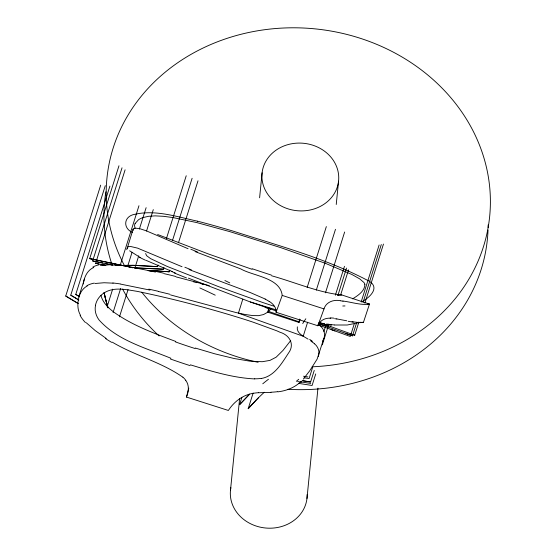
<?xml version="1.0" encoding="UTF-8"?>
<svg xmlns="http://www.w3.org/2000/svg" width="556" height="556" viewBox="0 0 556 556"><rect width="100%" height="100%" fill="white"/><g stroke="black" fill="none" stroke-linecap="round" stroke-linejoin="round"><path stroke-width="0.83" d="M330.73 318.275C325.309 317.587 319.742 320.506 317.872 325.767L276.082 312.257L282.212 295.417C280.196 277.555 253.327 276.13 240.741 268.909L195.08 251.59M276.082 312.257C276.561 307.524 272.975 303.652 269.201 301.352M145.63 253.536L146.603 255.684L150.593 258.637L167.015 266.359L218.48 286.611L262.627 302.471A108.093 13.976 17.6 0 0 271.078 305.251L273.927 306.168M230.511 490.072L239.608 398.68M259.61 197.79L262.098 172.784M306.968 498.496L317.956 388.137M336.241 204.49L338.555 181.207A38.461 33.874 5.7 0 0 284.512 145.741A38.461 33.874 5.7 0 0 277.91 204.038A38.461 33.874 5.7 0 0 338.555 181.207M188.088 248.727L146.284 230.823L139.945 228.725L135.657 228.162L133.933 228.426L133.072 229.197L127.303 248.101M133.072 229.197L133.079 229.802M83.289 283.977C84.123 277.333 87.216 270.195 93.783 267.464M297.335 326.845C296.244 333.364 303.708 336.241 308.059 339.139M299.767 319.45L298.919 322.438L267.784 312.173L263.551 314.55L258.582 315.662L252.639 315.586L244.543 314.376L236.098 312.569L170.636 294.958M269.167 307.996L268.534 311.374L271.05 308.795M95.535 305.293C94.388 310.38 95.924 315.773 99.003 319.902C117.511 340.62 146.033 348.063 170.935 358.279M298.919 322.438L299.594 319.061M268.701 307.989L267.784 312.173L268.506 311.402L299.33 321.903L300.011 319.318M258.596 392.689A56.698 28.043 20 0 0 254.099 393.175C243.354 394.565 234.139 401.508 228.363 410.46L186.448 397.067L188.769 388.13M84.331 279.147C81.544 290.51 73.746 303.944 80.648 315.53M79.008 296.953C80.238 292.414 83.018 288.126 87.292 285.958M242.777 299.184L238.448 313.167L268.27 323.835L303.222 336.248L307.614 322.258M303.326 379.116L309.734 370.776L317.149 359.072L323.828 338.514C325.733 334.031 323.842 328.832 320.214 325.816M65.733 296.035L78.076 303.451L65.733 296.035L100.692 185.155M78.598 299.851L70.758 295.187L105.292 185.641M79.633 296.695L75.755 294.409L109.893 186.128M104.695 261.73L89.69 258.63L118.97 165.778M112.896 265.115L92.664 260.959L122.035 167.808M105.668 265.33L95.632 263.315L125.1 169.83M107.19 306.502L112.659 289.155M120.214 265.205L138.958 205.734M113.076 312.5L120.624 288.564M127.651 266.275L132.071 252.25M139.361 229.135L146.124 207.68M119.471 316.864L128.054 289.641M134.823 268.194L138.722 255.816M146.527 231.067L153.289 209.619M115.627 265.455L134.26 265.344L157.577 266.63L158.099 264.983M166.432 238.545L186.225 175.759M135.066 267.867L163.45 269.194L163.971 267.54M172.569 240.268L192.112 178.281M169.844 270.112L169.323 271.759L153.88 270.862M178.448 242.819L197.999 180.804M249.568 394.183L239.56 404.698L241.902 397.276M264.26 392.279A256.128 63.419 -63 0 0 258.575 397.651A186.19 53.584 -66.4 0 0 248.184 408.716L253.126 393.05M307.141 287.48L326.337 226.591M316.301 290.156L335.49 229.294M325.462 292.831L344.644 231.998M312.722 367.043L309.087 378.587L304.153 377.774M323.919 331.543L326.261 324.113M335.372 295.208L344.484 266.303M302.617 380.714L310.602 381.979L314.244 370.435M322.306 344.852L328.818 324.211M337.93 295.319L346.513 268.075M315.725 373.931L312.09 385.475L298.502 383.369M330.834 326.024L331.355 324.37M340.731 294.631L348.549 269.841M354.436 323.293L350.273 336.484L331.133 329.541M361.192 301.859L379.122 244.994M318.866 323.696L352.504 335.845L356.667 322.654M363.151 302.082L381.298 244.529M327.811 325.517L323.967 324.134L354.728 335.233L358.884 322.042M364.847 303.145L383.473 244.056M318.261 356.472C320.138 351.997 318.227 346.826 314.599 343.844M317.872 325.767L324.009 308.907C326.094 301.783 334.052 299.274 340.731 300.768M186.448 397.067C188.741 391.792 189.485 385.162 185.711 380.353M323.828 338.514L322.695 341.127M127.275 247.51L128.45 246.655L130.889 246.551L137.638 248.15L182.034 266.72M135.129 223.449L138.493 219.78A288.119 42.59 17.5 0 1 143.128 217.535L148.66 216.284L155.27 215.867L163.547 216.312L173.166 217.598L196.977 222.629L230.031 231.699L281.065 247.74L325.204 263.245L351.885 274.476L359.676 278.862L363.881 282.462A86.062 12.718 17.5 0 1 364.854 284.297M290.705 340.557L283.053 350.363L276.151 357.181L269.959 360.399L262.217 361.72L249.957 361.171L234.208 358.53L214.741 353.804L195.267 348.035M248.184 408.716L258.575 397.651M239.56 404.698L249.477 394.267M301.387 381.138C295.187 387.393 286.604 390.778 277.965 391.834M361.678 301.894C371.297 296.515 381.36 286.111 366.07 279.571C323.891 257.845 277.625 245.425 232.616 230.969A172.659 25.52 17.5 0 0 213.629 225.493L209.112 224.249A121.736 17.994 17.5 0 0 197.595 221.205M352.608 298.871C357.814 295.597 364.945 291.135 364.868 284.304M337.617 295.472L341.787 294.951L369.406 304.056M261.355 378.476C274.483 376.238 281.753 363.325 288.467 353.136C295.021 344.546 289.683 335.032 279.925 332.224A26.118 4.49 17.3 0 0 276.527 330.702L253.175 322.195A108.093 17.973 17.4 0 0 244.716 319.422C209.271 308.302 173.291 298.774 136.901 291.302C126.302 289.669 114.091 286.639 104.34 292.776A270.974 70.82 31.8 0 0 95.465 305.251M100.483 265.511L109.567 264.753L120.124 265.316M95.034 283.497L104.09 282.747L113.146 283.164M361.066 322.202L347.229 325.003L334.51 325.003M270.522 308.615L266.484 307.878M115.099 265.504L132.884 265.302L157.577 266.63M258.637 392.738L271.029 392.404M367.419 303.847L369.302 304M134.67 267.867L163.45 269.194M148.111 270.654L166.793 271.585M254.745 378.914C232.7 377.878 211.398 371.193 190.409 364.84M148.389 270.654L153.192 270.828M126.455 266.185L149.119 270.682L162.602 271.314M163.436 271.37L169.323 271.759L167.634 271.641M362.7 322.195L363.332 322.334M330.424 324.551L326.9 324.051M342.864 301.039C351.656 302.096 360.622 305.348 369.448 304.16L363.409 322.452L359.954 322.661L352.052 321.729M318.713 322.744L324.419 323.661M302.638 380.721L310.602 381.979M336.679 318.901L346.722 320.784M120.958 284.185L150.002 290.086M95.632 263.315L98.349 263.857M101.067 264.399L105.828 265.365M92.664 260.959L102.95 263.051M89.69 258.63L93.783 259.471M91.059 258.908L92.421 259.193M95.145 259.749L114.918 263.885M105.89 263.655L111.777 264.871M103.333 261.445L110.157 262.877M108.795 262.592L112.659 263.405M113.792 263.641L119.45 264.844M149.119 270.682L155.506 272.058M111.527 263.162L121.722 265.33M118.317 264.6L123.988 265.817M120.589 265.087L132.995 267.77M125.121 266.06L127.394 266.546L126.261 266.303M128.526 266.797L129.666 267.04M131.536 267.45L132.787 267.721M176.134 276.902L205.734 284.686M197.602 221.212C177.051 216.777 155.527 209.494 134.469 214.359C123.828 216.319 122.487 228.175 132.62 232.512M193.849 282.045L194.336 282.17M195.788 282.545L196.275 282.67M157.612 234.5L208.41 253.974L252.063 269.299M201.87 284.137L203.121 284.464M206.464 284.887L209.264 285.645M188.394 278.153L250.283 301.964L276.019 309.803M250.283 301.964L276.04 310.887M282.212 295.417L324.009 308.907M271.634 275.783C294.36 282.087 319.116 292.817 341.787 294.951M266.227 307.795L265.136 307.433M319.943 322.688L325.892 324.822M352.803 334.538L354.728 335.233M318.609 323.599L324.419 325.691M318.032 324.815L334.962 330.931M345.811 333.419L352.504 335.845M175.793 341.467C154.276 333.378 132.203 325.399 113.424 311.84C107.996 307.551 102.554 302.262 100.928 295.292M189.026 269.549L250.068 292.463L265.33 299.086M172.249 271.578L146.131 260.368M140.265 257.511L129.597 250.798M112.284 342.162C134.865 355.645 161.275 362.019 182.806 377.17M78.841 299.99L70.758 295.187M75.755 294.409L79.452 296.591M106.224 338.458L95.187 330.563L86.298 322.772M310.63 340.793L312.138 341.85M135.045 228.328L134.559 225.527A267.151 39.49 17.5 0 1 135.136 223.456M107.516 306.196L108.017 307.913L106.564 302.86M107.357 305.633L107.683 306.766M106.877 303.958L107.197 305.07M105.682 299.656L107.03 304.514M106.113 301.241L106.411 302.318M104.048 292.553L106.717 303.409M105.967 300.713L104.125 292.97M105.543 299.135L104.146 292.984M307.148 494.472A38.461 33.874 5.7 0 1 265.837 528.033A38.461 33.874 5.7 0 1 230.879 487.681M124.474 265.719A192.313 169.365 5.7 0 1 238.364 34.979A192.313 169.365 5.7 0 1 486.764 168.753A192.313 169.365 5.7 0 1 312.173 366.807M258.123 362.303A192.313 169.365 5.7 0 1 141.78 292.227M488.029 230.073A192.313 169.365 5.7 0 1 288.015 389.283M159.12 335.942A192.313 169.365 5.7 0 1 122.605 289.113M112.138 264.983A192.313 169.365 5.7 0 1 105.883 191.778M488.14 224.951A192.313 169.365 5.7 0 1 488.105 227.515M307.975 376.947A292.47 84.192 14.6 0 1 303.534 376.217M310.721 383.418A307.864 91.462 13.9 0 1 301.324 381.972M301.526 382.16A299.886 95.882 14.4 0 1 297.585 381.52M262.766 383.786A252.056 66.824 -64.5 0 1 268.444 379.289M302.728 323.571A55.544 13.094 -39.9 0 1 305.835 318.776M92.901 267.047A138.166 32.839 22.8 0 1 99.065 264.781M119.874 265.184A62.147 12.288 18.1 0 1 126.219 266.039M154.269 271.099A170.949 32.582 18 0 1 163.52 273.17M164.069 273.649A164.215 30.191 17.8 0 1 175.689 276.45M182.896 377.149A27.717 14.553 12.5 0 1 185.787 380.346M111.645 342.343A77.764 29.739 17.4 0 1 105.543 338.576M85.485 322.633A71.863 22.442 21.2 0 1 80.106 315.384M86.875 285.756A136.352 32.54 22.6 0 1 94.27 283.101M112.819 282.99A62.112 12.427 18.2 0 1 120.652 283.991M148.813 289.148A170.991 32.929 18 0 1 158.057 291.233M158.307 291.462A164.937 30.74 17.9 0 1 169.983 294.291M133.176 230.142A138.965 10.251 22.4 0 1 133.593 230.017M197.387 251.896A77.347 6.359 20.1 0 1 190.833 249.227M186.517 277.944A164.937 19.085 18 0 1 174.216 272.94M175.578 273.142A168.649 18.633 18.2 0 1 171.561 271.467M145.408 260.194A62.112 6.255 18.5 0 1 139.619 257.338M126.872 249.693A136.352 9.848 22.4 0 1 127.616 248.226M191.354 269.834A77.764 6.172 20 0 1 184.842 267.227M265.136 299.1A27.717 7.089 17.3 0 1 269.014 301.338M340.925 300.886A59.666 12.274 23.1 0 1 343.066 301.164M342.767 306.002A280.752 4.455 -3.7 0 1 344.984 305.932M330.104 317.907A52.618 11.613 24.4 0 1 333.829 318.143M334.656 318.671A58.081 12.017 23.1 0 1 336.804 318.977M353.338 322.139A54.363 3.829 15.4 0 1 348.181 321.278M328.805 324.753A285.805 4.066 -3.6 0 1 331.105 324.669M334.337 324.94A67.846 7.562 16.2 0 1 330.236 324.482M328.95 324.829A116.044 12.503 16 0 1 326.49 324.461M318.317 324.301A68.729 12.288 16.1 0 1 320.11 325.795M309.636 339.389A109.386 20.426 15.2 0 1 312.111 341.043M312.041 341.829A67.846 12.156 15.9 0 1 314.515 343.823M298.718 379.289A276.721 61.667 -6.2 0 1 296.334 381.291M277.701 391.674A54.363 18.73 12.8 0 1 270.786 392.223M195.045 348.515A235.167 95.152 16.1 0 1 175.467 341.905M261.202 378.393A33.367 11.057 14.6 0 1 254.606 378.803M190.041 365.605A247.031 100.261 16.1 0 1 170.414 358.988M224.909 280.523A279.244 18.612 29.6 0 1 229.753 282.893M271.328 275.088A235.167 27.001 18.7 0 1 252.16 268.736M199.854 287.938A272.593 17.785 29.2 0 1 215.235 295.18"/></g></svg>
